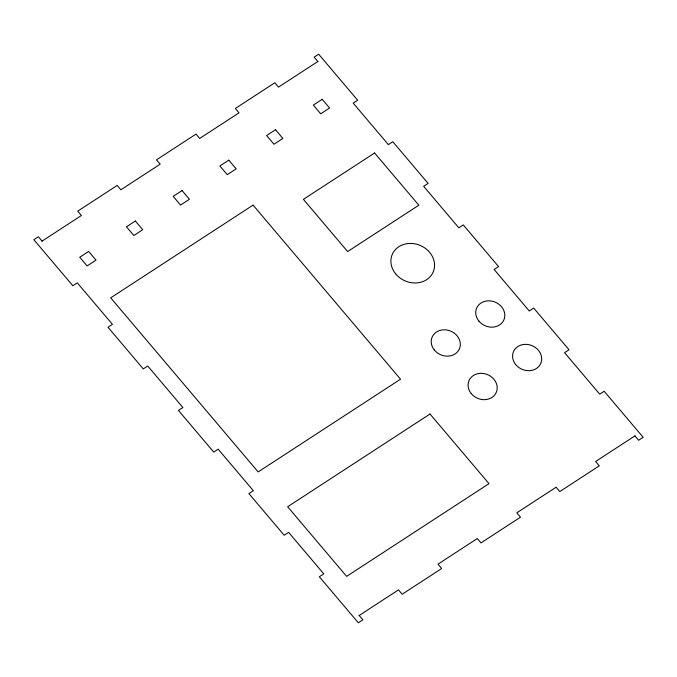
<?xml version="1.0" encoding="UTF-8"?>
<svg xmlns="http://www.w3.org/2000/svg" width="677" height="677" viewBox="0 0 677 677"><rect width="100%" height="100%" fill="white"/><g stroke="black" fill="none" stroke-linecap="round" stroke-linejoin="round"><path stroke-width="1.02" d="M41.982 241.173L81.392 215.506L77.703 211.156L117.197 185.43L120.878 189.788L160.204 164.172L156.514 159.823L196.008 134.105L199.69 138.455L239.015 112.847L235.325 108.489L274.82 82.772L278.501 87.121L317.911 61.455M359.089 615.545L398.499 589.879L402.18 594.228L441.675 568.511L437.985 564.153L477.31 538.545L480.992 542.895L520.486 517.177L516.796 512.827L556.122 487.212L559.803 491.57L599.297 465.844L595.608 461.494L635.018 435.827M317.826 61.514L314.136 57.164L318.672 54.211L357.659 100.23L353.208 103.132L388.361 144.633L392.812 141.738L428.109 183.408L423.658 186.302L458.811 227.81L463.263 224.908L498.56 266.586L494.108 269.48L529.262 310.98L533.713 308.086L569.01 349.755L564.559 352.658L599.72 394.158L604.163 391.264L643.15 437.283L638.614 440.236L634.933 435.886M42.067 241.114L38.386 236.764L33.85 239.717L72.837 285.736L77.28 282.842L112.441 324.342L107.99 327.245L143.287 368.914L147.738 366.02L182.892 407.52L178.44 410.414L213.737 452.092L218.189 449.189L253.342 490.698L248.891 493.592L284.188 535.262L288.639 532.367L323.792 573.868L319.341 576.77L358.328 622.789L362.864 619.836L359.174 615.486M88.645 251.429L79.751 257.226L87.121 265.934L96.016 260.137L88.645 251.429M135.358 221.007L126.464 226.803L133.834 235.503L142.729 229.706L135.358 221.007M182.071 190.575L173.177 196.372L180.547 205.08L189.45 199.283L182.071 190.575M228.792 160.153L219.89 165.95L227.26 174.649L236.163 168.861L228.792 160.153M275.505 129.73L266.603 135.518L273.982 144.226L282.876 138.43L275.505 129.73M322.218 99.299L313.324 105.096L320.695 113.804L329.589 108.007L322.218 99.299M253.071 205.114L110.698 297.846L258.157 471.928L400.53 379.205L253.071 205.114M374.593 152.985L303.406 199.343L347.639 251.573L418.826 205.207L374.593 152.985M430.013 414.019L287.649 506.751L346.632 576.381L488.997 483.657L430.013 414.019M434.346 350.017A14.852 12.846 23.1 0 0 459.302 349.104A14.852 12.846 23.1 0 0 443.68 329.809A14.852 12.846 23.1 0 0 434.346 350.017M478.842 321.042A14.852 12.846 23.1 0 0 503.798 320.128A14.852 12.846 23.1 0 0 488.168 300.833A14.852 12.846 23.1 0 0 478.842 321.042M471.217 393.54A14.852 12.846 23.1 0 0 496.173 392.626A14.852 12.846 23.1 0 0 480.543 373.332A14.852 12.846 23.1 0 0 471.217 393.54M515.705 364.565A14.852 12.846 23.1 0 0 540.661 363.651A14.852 12.846 23.1 0 0 525.039 344.356A14.852 12.846 23.1 0 0 515.705 364.565M395.58 273.762A22.273 19.269 23.1 0 0 433.018 272.399A22.273 19.269 23.1 0 0 409.585 243.458A22.273 19.269 23.1 0 0 395.58 273.762"/></g></svg>
